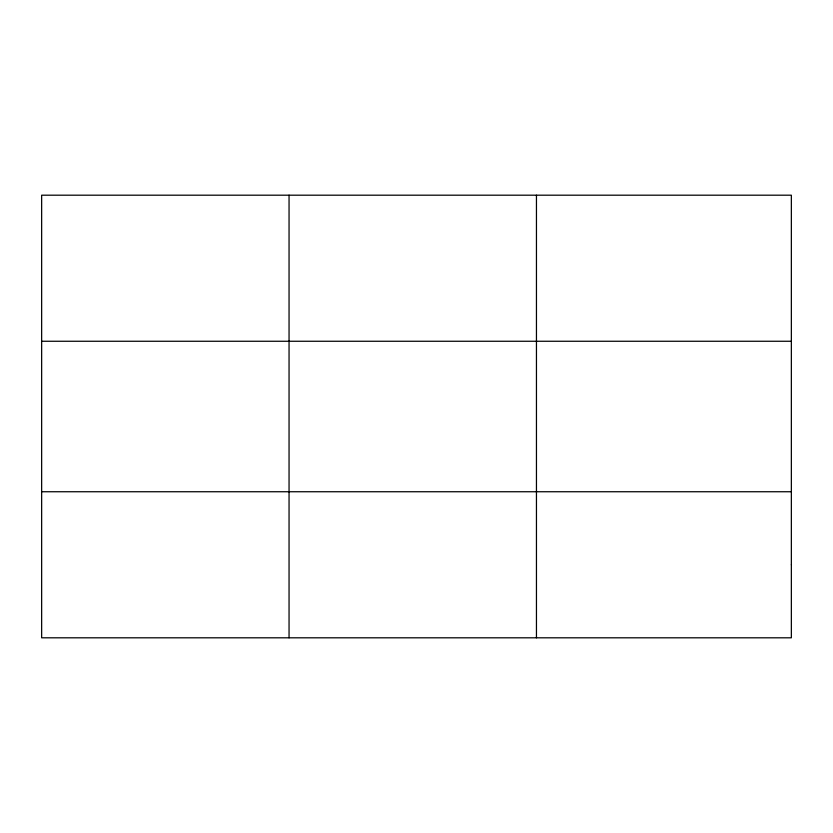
<?xml version="1.0" encoding="UTF-8"?>
<svg xmlns="http://www.w3.org/2000/svg" width="833" height="833" viewBox="0 0 833 833"><rect width="100%" height="100%" fill="white"/><g stroke="black" fill="none" stroke-linecap="round" stroke-linejoin="round"><path stroke-width="1.25" d="M289.051 637.807L289.051 195.193M536.452 637.807L536.452 195.193M41.65 341.259L791.35 341.259M41.65 491.741L791.35 491.741M791.35 564.774L791.35 637.807L41.65 637.807L41.65 195.193L791.35 195.193L791.35 564.774"/></g></svg>
